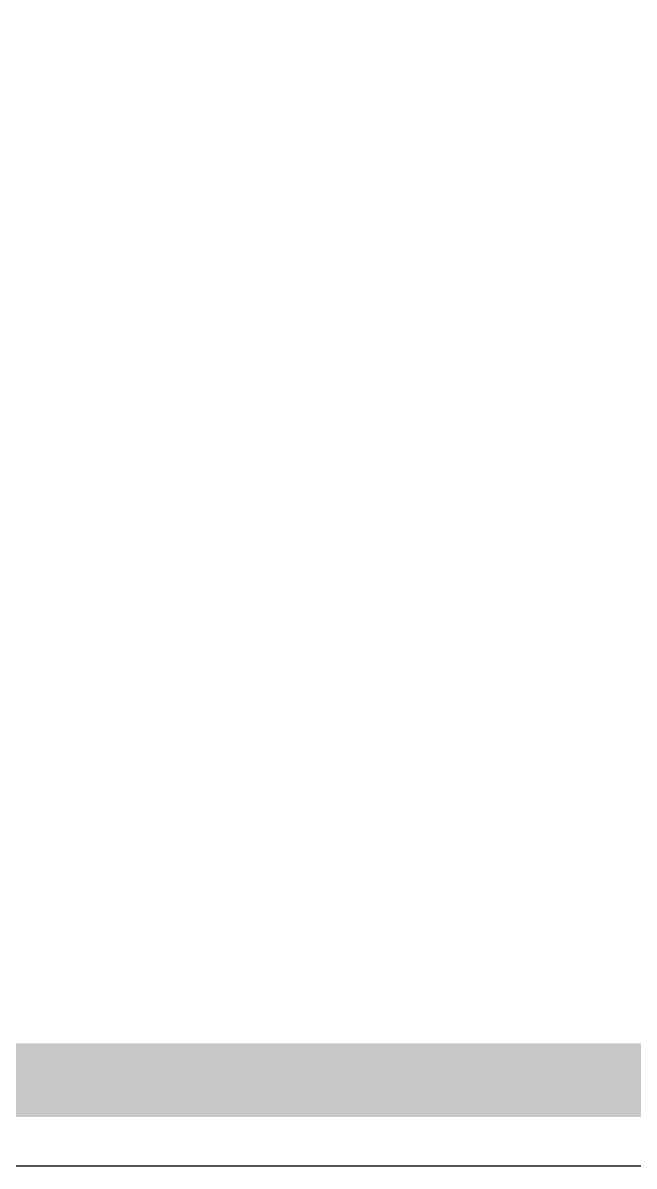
# Model space of a CAD drawing. Extents: x 106 to 256, y 159 to 263.
# Drawn here: x 158.17 to 173.12, y 183.36 to 211.32 of the extents above; entities that cross this region are included whole.
import ezdxf

# ---------------------------------------------------------------- set-up
doc = ezdxf.new("R2010")
doc.units = 0
doc.layers.add('green', color=98, linetype='CONTINUOUS')
doc.layers.add('L35', color=3, linetype='CONTINUOUS')

msp = doc.modelspace()

# ---------------------------------------------------------------- hatches: boundary and pattern name
at = {"layer": 'green'}
h = msp.add_hatch(color=256, dxfattribs=at)
edge = h.paths.add_edge_path(flags=16)
edge.add_line((108.654, 198.359), (108.654, 248.359))
edge.add_arc((120.654, 248.359), 12, 90, 180, ccw=False)
edge.add_line((120.654, 260.359), (240.654, 260.359))
edge.add_arc((240.654, 248.359), 12, 0, 90, ccw=False)
edge.add_line((252.654, 248.359), (252.654, 198.359))
edge.add_arc((240.654, 198.359), 12, 270, 360, ccw=False)
edge.add_line((240.654, 186.359), (120.654, 186.359))
edge.add_arc((120.654, 198.359), 12, 180, 270, ccw=False)
edge = h.paths.add_edge_path()
edge.add_line((106.854, 198.359), (106.854, 248.359))
edge.add_arc((120.654, 248.359), 13.8, 90, 180, ccw=False)
edge.add_line((120.654, 262.159), (240.654, 262.159))
edge.add_arc((240.654, 248.359), 13.8, 0, 90, ccw=False)
edge.add_line((254.454, 248.359), (254.454, 198.359))
edge.add_arc((240.654, 198.359), 13.8, -90, 0, ccw=False)
edge.add_line((240.654, 184.559), (120.654, 184.559))
edge.add_arc((120.654, 198.359), 13.8, 180, 270, ccw=False)

# ---------------------------------------------------------------- linework, layer by layer
at = {"layer": 'L35'}
msp.add_lwpolyline([(105.654, 198.359), (105.654, 248.359, -0.414214), (120.654, 263.359), (240.654, 263.359, -0.414214), (255.654, 248.359), (255.654, 198.359, -0.414214), (240.654, 183.359), (120.654, 183.359, -0.414214)], format="xyb", close=True, dxfattribs=at)

doc.saveas('drawing.dxf')
